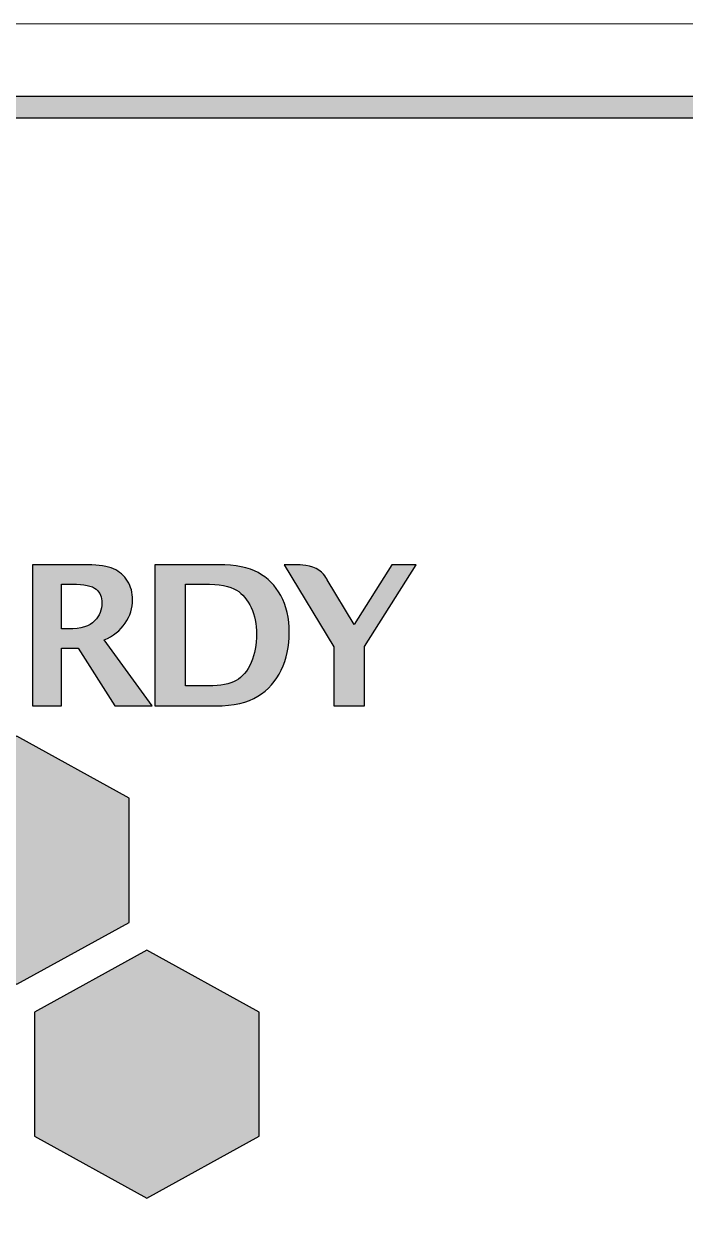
# Model space of a CAD drawing. Header units: millimetres. Extents: x -406921 to -172782, y -22195 to 7119.
# Drawn here: x -179904 to -179858.4, y -14478.4 to -14396.1 of the extents above; entities that cross this region are included whole.
import ezdxf

# ---------------------------------------------------------------- set-up
doc = ezdxf.new("R2010")
doc.units = ezdxf.units.MM
doc.header["$MEASUREMENT"] = 0
doc.layers.get('0').update_dxf_attribs({"lineweight": 25})

msp = doc.modelspace()

# ---------------------------------------------------------------- hatches: boundary and pattern name
h = msp.add_hatch(color=256)
h.paths.add_polyline_path([(-180014.453, -14609.572), (-179277.453, -14609.572), (-179277.453, -14402.572), (-180014.453, -14402.572)], flags=16)
h.paths.add_polyline_path([(-180015.953, -14611.072), (-179275.953, -14611.072), (-179275.953, -14401.072), (-180015.953, -14401.072)])
h = msp.add_hatch(color=256)
edge = h.paths.add_edge_path()
edge.add_spline(control_points=[(-179948.453, -14419.339), (-179948.453, -14419.339), (-179940.708, -14415.072), (-179940.708, -14415.072)], knot_values=[0.833333, 0.833333, 0.833333, 0.833333, 1, 1, 1, 1], degree=3, periodic=0)
edge.add_spline(control_points=[(-179940.708, -14415.072), (-179940.708, -14415.072), (-179932.974, -14419.339), (-179932.974, -14419.339), (-179932.974, -14419.339), (-179932.974, -14419.339), (-179932.974, -14427.883), (-179932.974, -14427.883), (-179932.974, -14427.883), (-179932.974, -14427.883), (-179940.708, -14432.16), (-179940.708, -14432.16), (-179940.708, -14432.16), (-179940.708, -14432.16), (-179948.442, -14427.883), (-179948.442, -14427.883), (-179948.442, -14427.883), (-179948.442, -14427.883), (-179948.453, -14419.339), (-179948.453, -14419.339)], knot_values=[0, 0, 0, 0, 0.166667, 0.166667, 0.166667, 0.166667, 0.333333, 0.333333, 0.333333, 0.333333, 0.5, 0.5, 0.5, 0.5, 0.666667, 0.666667, 0.666667, 0.666667, 0.833333, 0.833333, 0.833333, 0.833333], degree=3, periodic=0)
edge = h.paths.add_edge_path()
edge.add_spline(control_points=[(-179956.953, -14434.378), (-179956.953, -14434.378), (-179949.214, -14430.111), (-179949.214, -14430.111)], knot_values=[0.833333, 0.833333, 0.833333, 0.833333, 1, 1, 1, 1], degree=3, periodic=0)
edge.add_spline(control_points=[(-179949.214, -14430.111), (-179949.214, -14430.111), (-179941.474, -14434.378), (-179941.474, -14434.378), (-179941.474, -14434.378), (-179941.474, -14434.378), (-179941.474, -14442.921), (-179941.474, -14442.921), (-179941.474, -14442.921), (-179941.474, -14442.921), (-179949.214, -14447.198), (-179949.214, -14447.198), (-179949.214, -14447.198), (-179949.214, -14447.198), (-179956.953, -14442.921), (-179956.953, -14442.921), (-179956.953, -14442.921), (-179956.953, -14442.921), (-179956.953, -14434.378), (-179956.953, -14434.378)], knot_values=[0, 0, 0, 0, 0.166667, 0.166667, 0.166667, 0.166667, 0.333333, 0.333333, 0.333333, 0.333333, 0.5, 0.5, 0.5, 0.5, 0.666667, 0.666667, 0.666667, 0.666667, 0.833333, 0.833333, 0.833333, 0.833333], degree=3, periodic=0)
edge = h.paths.add_edge_path()
edge.add_spline(control_points=[(-179947.924, -14449.129), (-179947.924, -14449.129), (-179940.18, -14444.852), (-179940.18, -14444.852)], knot_values=[0.833333, 0.833333, 0.833333, 0.833333, 1, 1, 1, 1], degree=3, periodic=0)
edge.add_spline(control_points=[(-179940.18, -14444.852), (-179940.18, -14444.852), (-179932.445, -14449.118), (-179932.445, -14449.118), (-179932.445, -14449.118), (-179932.445, -14449.118), (-179932.445, -14457.672), (-179932.445, -14457.672), (-179932.445, -14457.672), (-179932.445, -14457.672), (-179940.18, -14461.939), (-179940.18, -14461.939), (-179940.18, -14461.939), (-179940.18, -14461.939), (-179947.914, -14457.672), (-179947.914, -14457.672), (-179947.914, -14457.672), (-179947.914, -14457.672), (-179947.924, -14449.129), (-179947.924, -14449.129)], knot_values=[0, 0, 0, 0, 0.166667, 0.166667, 0.166667, 0.166667, 0.333333, 0.333333, 0.333333, 0.333333, 0.5, 0.5, 0.5, 0.5, 0.666667, 0.666667, 0.666667, 0.666667, 0.833333, 0.833333, 0.833333, 0.833333], degree=3, periodic=0)
edge = h.paths.add_edge_path()
edge.add_spline(control_points=[(-179912.191, -14449.426), (-179912.191, -14449.426), (-179912.191, -14457.969), (-179912.191, -14457.969), (-179912.191, -14457.969), (-179912.191, -14457.969), (-179904.447, -14462.236), (-179904.447, -14462.236), (-179904.447, -14462.236), (-179904.447, -14462.236), (-179896.712, -14457.969), (-179896.712, -14457.969), (-179896.712, -14457.969), (-179896.712, -14457.969), (-179896.712, -14449.416), (-179896.712, -14449.416), (-179896.712, -14449.416), (-179896.712, -14449.416), (-179904.447, -14445.149), (-179904.447, -14445.149)], knot_values=[-0.833332, -0.833332, -0.833332, -0.833332, -0.666667, -0.666667, -0.666667, -0.666667, -0.5, -0.5, -0.5, -0.5, -0.333333, -0.333333, -0.333333, -0.333333, -0.166667, -0.166667, -0.166667, -0.166667, 0, 0, 0, 0], degree=3, periodic=0)
edge.add_spline(control_points=[(-179904.447, -14445.149), (-179904.447, -14445.149), (-179912.191, -14449.426), (-179912.191, -14449.426), (-179912.191, -14449.426), (-179912.191, -14449.426), (-179912.191, -14449.426), (-179912.191, -14449.426)], knot_values=[-1, -1, -1, -1, -0.833333, -0.833333, -0.833333, -0.833333, -0.833332, -0.833332, -0.833332, -0.833332], degree=3, periodic=0)
edge = h.paths.add_edge_path()
edge.add_spline(control_points=[(-179930.068, -14449.426), (-179930.068, -14449.426), (-179930.068, -14457.969), (-179930.068, -14457.969), (-179930.068, -14457.969), (-179930.068, -14457.969), (-179922.334, -14462.236), (-179922.334, -14462.236), (-179922.334, -14462.236), (-179922.334, -14462.236), (-179914.589, -14457.969), (-179914.589, -14457.969), (-179914.589, -14457.969), (-179914.589, -14457.969), (-179914.589, -14449.416), (-179914.589, -14449.416), (-179914.589, -14449.416), (-179914.589, -14449.416), (-179922.334, -14445.149), (-179922.334, -14445.149)], knot_values=[-0.833332, -0.833332, -0.833332, -0.833332, -0.666667, -0.666667, -0.666667, -0.666667, -0.5, -0.5, -0.5, -0.5, -0.333333, -0.333333, -0.333333, -0.333333, -0.166667, -0.166667, -0.166667, -0.166667, 0, 0, 0, 0], degree=3, periodic=0)
edge.add_spline(control_points=[(-179922.334, -14445.149), (-179922.334, -14445.149), (-179930.068, -14449.426), (-179930.068, -14449.426), (-179930.068, -14449.426), (-179930.068, -14449.426), (-179930.068, -14449.426), (-179930.068, -14449.426)], knot_values=[-1, -1, -1, -1, -0.833333, -0.833333, -0.833333, -0.833333, -0.833332, -0.833332, -0.833332, -0.833332], degree=3, periodic=0)
edge = h.paths.add_edge_path()
edge.add_spline(control_points=[(-179921.088, -14464.267), (-179921.088, -14464.267), (-179913.344, -14459.985), (-179913.344, -14459.985)], knot_values=[0.833333, 0.833333, 0.833333, 0.833333, 1, 1, 1, 1], degree=3, periodic=0)
edge.add_spline(control_points=[(-179913.344, -14459.985), (-179913.344, -14459.985), (-179905.609, -14464.267), (-179905.609, -14464.267), (-179905.609, -14464.267), (-179905.609, -14464.267), (-179905.609, -14472.801), (-179905.609, -14472.801), (-179905.609, -14472.801), (-179905.609, -14472.801), (-179913.344, -14477.072), (-179913.344, -14477.072), (-179913.344, -14477.072), (-179913.344, -14477.072), (-179921.088, -14472.801), (-179921.088, -14472.801), (-179921.088, -14472.801), (-179921.088, -14472.801), (-179921.088, -14464.267), (-179921.088, -14464.267)], knot_values=[0, 0, 0, 0, 0.166667, 0.166667, 0.166667, 0.166667, 0.333333, 0.333333, 0.333333, 0.333333, 0.5, 0.5, 0.5, 0.5, 0.666667, 0.666667, 0.666667, 0.666667, 0.833333, 0.833333, 0.833333, 0.833333], degree=3, periodic=0)
edge = h.paths.add_edge_path()
edge.add_spline(control_points=[(-179903.243, -14464.168), (-179903.243, -14464.168), (-179903.243, -14472.702), (-179903.243, -14472.702), (-179903.243, -14472.702), (-179903.243, -14472.702), (-179895.498, -14476.973), (-179895.498, -14476.973), (-179895.498, -14476.973), (-179895.498, -14476.973), (-179887.764, -14472.702), (-179887.764, -14472.702), (-179887.764, -14472.702), (-179887.764, -14472.702), (-179887.764, -14464.168), (-179887.764, -14464.168), (-179887.764, -14464.168), (-179887.764, -14464.168), (-179895.498, -14459.886), (-179895.498, -14459.886)], knot_values=[-0.833332, -0.833332, -0.833332, -0.833332, -0.666667, -0.666667, -0.666667, -0.666667, -0.5, -0.5, -0.5, -0.5, -0.333333, -0.333333, -0.333333, -0.333333, -0.166667, -0.166667, -0.166667, -0.166667, 0, 0, 0, 0], degree=3, periodic=0)
edge.add_spline(control_points=[(-179895.498, -14459.886), (-179895.498, -14459.886), (-179903.243, -14464.168), (-179903.243, -14464.168), (-179903.243, -14464.168), (-179903.243, -14464.168), (-179903.243, -14464.168), (-179903.243, -14464.168)], knot_values=[-1, -1, -1, -1, -0.833333, -0.833333, -0.833333, -0.833333, -0.833332, -0.833332, -0.833332, -0.833332], degree=3, periodic=0)
h = msp.add_hatch(color=256)
edge = h.paths.add_edge_path(flags=16)
edge.add_spline(control_points=[(-179901.387, -14437.748), (-179901.387, -14437.748), (-179901.387, -14434.666), (-179901.387, -14434.666)], knot_values=[-1, -1, -1, -1, -0.857143, -0.857143, -0.857143, -0.857143], degree=3, periodic=0)
edge.add_spline(control_points=[(-179901.387, -14434.666), (-179901.387, -14434.666), (-179900.65, -14434.666), (-179900.65, -14434.666), (-179900.65, -14434.666), (-179899.82, -14434.666), (-179899.269, -14434.784), (-179898.998, -14435.018), (-179898.998, -14435.018), (-179898.727, -14435.252), (-179898.591, -14435.569), (-179898.591, -14435.967), (-179898.591, -14435.967), (-179898.591, -14436.427), (-179898.761, -14436.838), (-179899.096, -14437.202), (-179899.096, -14437.202), (-179899.432, -14437.566), (-179900.035, -14437.748), (-179900.903, -14437.748), (-179900.903, -14437.748), (-179900.903, -14437.748), (-179901.387, -14437.748), (-179901.387, -14437.748)], knot_values=[-0.857143, -0.857143, -0.857143, -0.857143, -0.714286, -0.714286, -0.714286, -0.714286, -0.571429, -0.571429, -0.571429, -0.571429, -0.428571, -0.428571, -0.428571, -0.428571, -0.285714, -0.285714, -0.285714, -0.285714, -0.142857, -0.142857, -0.142857, -0.142857, 0, 0, 0, 0], degree=3, periodic=0)
edge = h.paths.add_edge_path()
edge.add_spline(control_points=[(-179903.375, -14443.059), (-179903.375, -14443.059), (-179901.387, -14443.059), (-179901.387, -14443.059), (-179901.387, -14443.059), (-179901.387, -14443.059), (-179901.387, -14443.059), (-179901.387, -14443.059)], knot_values=[-1, -1, -1, -1, -0.923077, -0.923077, -0.923077, -0.923077, -0.923077, -0.923077, -0.923077, -0.923077], degree=3, periodic=0)
edge.add_spline(control_points=[(-179901.387, -14443.059), (-179901.387, -14443.059), (-179901.387, -14439.078), (-179901.387, -14439.078), (-179901.387, -14439.078), (-179901.387, -14439.078), (-179900.238, -14439.078), (-179900.238, -14439.078), (-179900.238, -14439.078), (-179900.238, -14439.078), (-179897.704, -14443.059), (-179897.704, -14443.059), (-179897.704, -14443.059), (-179897.704, -14443.059), (-179895.132, -14443.059), (-179895.132, -14443.059), (-179895.132, -14443.059), (-179895.132, -14443.059), (-179898.449, -14438.514), (-179898.449, -14438.514), (-179898.449, -14438.514), (-179897.823, -14438.248), (-179897.339, -14437.861), (-179896.995, -14437.356), (-179896.995, -14437.356), (-179896.653, -14436.851), (-179896.48, -14436.313), (-179896.48, -14435.745), (-179896.48, -14435.745), (-179896.48, -14435.268), (-179896.598, -14434.84), (-179896.833, -14434.461), (-179896.833, -14434.461), (-179897.069, -14434.083), (-179897.391, -14433.8), (-179897.797, -14433.614), (-179897.797, -14433.614), (-179898.204, -14433.428), (-179898.796, -14433.336), (-179899.575, -14433.336), (-179899.575, -14433.336), (-179899.575, -14433.336), (-179903.375, -14433.336), (-179903.375, -14433.336), (-179903.375, -14433.336), (-179903.375, -14433.336), (-179903.375, -14443.059), (-179903.375, -14443.059)], knot_values=[-0.923077, -0.923077, -0.923077, -0.923077, -0.846154, -0.846154, -0.846154, -0.846154, -0.769231, -0.769231, -0.769231, -0.769231, -0.692308, -0.692308, -0.692308, -0.692308, -0.615385, -0.615385, -0.615385, -0.615385, -0.538462, -0.538462, -0.538462, -0.538462, -0.461538, -0.461538, -0.461538, -0.461538, -0.384615, -0.384615, -0.384615, -0.384615, -0.307692, -0.307692, -0.307692, -0.307692, -0.230769, -0.230769, -0.230769, -0.230769, -0.153846, -0.153846, -0.153846, -0.153846, -0.076923, -0.076923, -0.076923, -0.076923, 0, 0, 0, 0], degree=3, periodic=0)
h = msp.add_hatch(color=256)
edge = h.paths.add_edge_path(flags=16)
edge.add_spline(control_points=[(-179892.829, -14441.682), (-179892.829, -14441.682), (-179892.829, -14434.666), (-179892.829, -14434.666)], knot_values=[-1, -1, -1, -1, -0.888889, -0.888889, -0.888889, -0.888889], degree=3, periodic=0)
edge.add_spline(control_points=[(-179892.829, -14434.666), (-179892.829, -14434.666), (-179891.551, -14434.666), (-179891.551, -14434.666), (-179891.551, -14434.666), (-179890.51, -14434.666), (-179889.771, -14434.803), (-179889.334, -14435.077), (-179889.334, -14435.077), (-179888.897, -14435.351), (-179888.554, -14435.753), (-179888.307, -14436.284), (-179888.307, -14436.284), (-179888.058, -14436.814), (-179887.935, -14437.423), (-179887.935, -14438.111), (-179887.935, -14438.111), (-179887.935, -14438.83), (-179888.063, -14439.482), (-179888.317, -14440.067), (-179888.317, -14440.067), (-179888.571, -14440.652), (-179888.917, -14441.068), (-179889.355, -14441.313), (-179889.355, -14441.313), (-179889.792, -14441.559), (-179890.424, -14441.682), (-179891.248, -14441.682), (-179891.248, -14441.682), (-179891.248, -14441.682), (-179892.829, -14441.682), (-179892.829, -14441.682)], knot_values=[-0.888889, -0.888889, -0.888889, -0.888889, -0.777778, -0.777778, -0.777778, -0.777778, -0.666667, -0.666667, -0.666667, -0.666667, -0.555556, -0.555556, -0.555556, -0.555556, -0.444444, -0.444444, -0.444444, -0.444444, -0.333333, -0.333333, -0.333333, -0.333333, -0.222222, -0.222222, -0.222222, -0.222222, -0.111111, -0.111111, -0.111111, -0.111111, 0, 0, 0, 0], degree=3, periodic=0)
edge = h.paths.add_edge_path()
edge.add_spline(control_points=[(-179894.94, -14443.059), (-179894.94, -14443.059), (-179890.75, -14443.059), (-179890.75, -14443.059)], knot_values=[-1, -1, -1, -1, -0.888889, -0.888889, -0.888889, -0.888889], degree=3, periodic=0)
edge.add_spline(control_points=[(-179890.75, -14443.059), (-179890.75, -14443.059), (-179890.75, -14443.059), (-179890.75, -14443.059), (-179890.75, -14443.059), (-179889.524, -14443.059), (-179888.557, -14442.838), (-179887.852, -14442.395), (-179887.852, -14442.395), (-179887.147, -14441.953), (-179886.61, -14441.351), (-179886.242, -14440.588), (-179886.242, -14440.588), (-179885.874, -14439.827), (-179885.689, -14438.961), (-179885.689, -14437.993), (-179885.689, -14437.993), (-179885.689, -14437.004), (-179885.883, -14436.159), (-179886.27, -14435.461), (-179886.27, -14435.461), (-179886.656, -14434.762), (-179887.176, -14434.233), (-179887.83, -14433.874), (-179887.83, -14433.874), (-179888.481, -14433.515), (-179889.394, -14433.336), (-179890.565, -14433.336), (-179890.565, -14433.336), (-179890.565, -14433.336), (-179894.94, -14433.336), (-179894.94, -14433.336), (-179894.94, -14433.336), (-179894.94, -14433.336), (-179894.94, -14443.059), (-179894.94, -14443.059)], knot_values=[-0.888889, -0.888889, -0.888889, -0.888889, -0.888889, -0.888889, -0.888889, -0.888889, -0.777778, -0.777778, -0.777778, -0.777778, -0.666667, -0.666667, -0.666667, -0.666667, -0.555556, -0.555556, -0.555556, -0.555556, -0.444444, -0.444444, -0.444444, -0.444444, -0.333333, -0.333333, -0.333333, -0.333333, -0.222222, -0.222222, -0.222222, -0.222222, -0.111111, -0.111111, -0.111111, -0.111111, 0, 0, 0, 0], degree=3, periodic=0)
h = msp.add_hatch(color=256)
edge = h.paths.add_edge_path()
edge.add_spline(control_points=[(-179882.616, -14443.059), (-179882.616, -14443.059), (-179880.505, -14443.059), (-179880.505, -14443.059)], knot_values=[-1, -1, -1, -1, -0.909091, -0.909091, -0.909091, -0.909091], degree=3, periodic=0)
edge.add_spline(control_points=[(-179880.505, -14443.059), (-179880.505, -14443.059), (-179880.505, -14438.973), (-179880.505, -14438.973), (-179880.505, -14438.973), (-179880.505, -14438.973), (-179876.953, -14433.336), (-179876.953, -14433.336), (-179876.953, -14433.336), (-179876.953, -14433.336), (-179878.631, -14433.336), (-179878.631, -14433.336), (-179878.631, -14433.336), (-179878.631, -14433.336), (-179881.217, -14437.439), (-179881.217, -14437.439), (-179881.217, -14437.439), (-179881.217, -14437.439), (-179883.068, -14434.379), (-179883.068, -14434.379), (-179883.068, -14434.379), (-179883.068, -14434.379), (-179883.258, -14433.886), (-179883.844, -14433.594), (-179883.844, -14433.594), (-179884.43, -14433.303), (-179885.222, -14433.336), (-179885.222, -14433.336), (-179885.222, -14433.336), (-179885.222, -14433.336), (-179886.034, -14433.336), (-179886.034, -14433.336), (-179886.034, -14433.336), (-179886.034, -14433.336), (-179882.616, -14438.985), (-179882.616, -14438.985), (-179882.616, -14438.985), (-179882.616, -14438.985), (-179882.616, -14443.059), (-179882.616, -14443.059)], knot_values=[-0.909091, -0.909091, -0.909091, -0.909091, -0.818182, -0.818182, -0.818182, -0.818182, -0.727273, -0.727273, -0.727273, -0.727273, -0.636364, -0.636364, -0.636364, -0.636364, -0.545455, -0.545455, -0.545455, -0.545455, -0.454545, -0.454545, -0.454545, -0.454545, -0.363636, -0.363636, -0.363636, -0.363636, -0.272727, -0.272727, -0.272727, -0.272727, -0.181818, -0.181818, -0.181818, -0.181818, -0.090909, -0.090909, -0.090909, -0.090909, 0, 0, 0, 0], degree=3, periodic=0)

# ---------------------------------------------------------------- linework, layer by layer
at = {"lineweight": 5}
msp.add_lwpolyline([(-180020.953, -14616.072), (-179270.953, -14616.072), (-179270.953, -14396.072), (-180020.953, -14396.072), (-180020.953, -14616.072)], close=True, dxfattribs=at)
for points in [[(-180015.953, -14611.072), (-179275.953, -14611.072), (-179275.953, -14401.072), (-180015.953, -14401.072)], [(-180014.453, -14609.572), (-179277.453, -14609.572), (-179277.453, -14402.572), (-180014.453, -14402.572)]]:
    msp.add_lwpolyline(points, close=True)
for points, knots in [([(-179903.375, -14443.059), (-179903.375, -14443.059), (-179903.375, -14433.336), (-179903.375, -14433.336), (-179903.375, -14433.336), (-179903.375, -14433.336), (-179899.575, -14433.336), (-179899.575, -14433.336), (-179899.575, -14433.336), (-179898.796, -14433.336), (-179898.204, -14433.428), (-179897.797, -14433.614), (-179897.797, -14433.614), (-179897.391, -14433.8), (-179897.069, -14434.083), (-179896.833, -14434.461), (-179896.833, -14434.461), (-179896.598, -14434.84), (-179896.48, -14435.268), (-179896.48, -14435.745), (-179896.48, -14435.745), (-179896.48, -14436.313), (-179896.653, -14436.851), (-179896.995, -14437.356), (-179896.995, -14437.356), (-179897.339, -14437.861), (-179897.823, -14438.248), (-179898.449, -14438.514), (-179898.449, -14438.514), (-179898.449, -14438.514), (-179895.132, -14443.059), (-179895.132, -14443.059), (-179895.132, -14443.059), (-179895.132, -14443.059), (-179897.704, -14443.059), (-179897.704, -14443.059), (-179897.704, -14443.059), (-179897.704, -14443.059), (-179900.238, -14439.078), (-179900.238, -14439.078), (-179900.238, -14439.078), (-179900.238, -14439.078), (-179901.387, -14439.078), (-179901.387, -14439.078), (-179901.387, -14439.078), (-179901.387, -14439.078), (-179901.387, -14443.059), (-179901.387, -14443.059), (-179901.387, -14443.059), (-179901.387, -14443.059), (-179903.375, -14443.059), (-179903.375, -14443.059)], [0, 0, 0, 0, 0.076923, 0.076923, 0.076923, 0.076923, 0.153846, 0.153846, 0.153846, 0.153846, 0.230769, 0.230769, 0.230769, 0.230769, 0.307692, 0.307692, 0.307692, 0.307692, 0.384615, 0.384615, 0.384615, 0.384615, 0.461538, 0.461538, 0.461538, 0.461538, 0.538462, 0.538462, 0.538462, 0.538462, 0.615385, 0.615385, 0.615385, 0.615385, 0.692308, 0.692308, 0.692308, 0.692308, 0.769231, 0.769231, 0.769231, 0.769231, 0.846154, 0.846154, 0.846154, 0.846154, 0.923077, 0.923077, 0.923077, 0.923077, 1, 1, 1, 1]), ([(-179894.94, -14443.059), (-179894.94, -14443.059), (-179894.94, -14433.336), (-179894.94, -14433.336), (-179894.94, -14433.336), (-179894.94, -14433.336), (-179890.565, -14433.336), (-179890.565, -14433.336), (-179890.565, -14433.336), (-179889.394, -14433.336), (-179888.481, -14433.515), (-179887.83, -14433.874), (-179887.83, -14433.874), (-179887.176, -14434.233), (-179886.656, -14434.762), (-179886.27, -14435.461), (-179886.27, -14435.461), (-179885.883, -14436.159), (-179885.689, -14437.004), (-179885.689, -14437.993), (-179885.689, -14437.993), (-179885.689, -14438.961), (-179885.874, -14439.827), (-179886.242, -14440.588), (-179886.242, -14440.588), (-179886.61, -14441.351), (-179887.147, -14441.953), (-179887.852, -14442.395), (-179887.852, -14442.395), (-179888.557, -14442.838), (-179889.524, -14443.059), (-179890.75, -14443.059), (-179890.75, -14443.059), (-179890.75, -14443.059), (-179894.94, -14443.059), (-179894.94, -14443.059)], [0, 0, 0, 0, 0.111111, 0.111111, 0.111111, 0.111111, 0.222222, 0.222222, 0.222222, 0.222222, 0.333333, 0.333333, 0.333333, 0.333333, 0.444444, 0.444444, 0.444444, 0.444444, 0.555556, 0.555556, 0.555556, 0.555556, 0.666667, 0.666667, 0.666667, 0.666667, 0.777778, 0.777778, 0.777778, 0.777778, 0.888889, 0.888889, 0.888889, 0.888889, 1, 1, 1, 1]), ([(-179882.616, -14443.059), (-179882.616, -14443.059), (-179882.616, -14438.985), (-179882.616, -14438.985), (-179882.616, -14438.985), (-179882.616, -14438.985), (-179886.034, -14433.336), (-179886.034, -14433.336), (-179886.034, -14433.336), (-179886.034, -14433.336), (-179885.222, -14433.336), (-179885.222, -14433.336), (-179885.222, -14433.336), (-179885.222, -14433.336), (-179884.43, -14433.303), (-179883.844, -14433.594), (-179883.844, -14433.594), (-179883.258, -14433.886), (-179883.068, -14434.379), (-179883.068, -14434.379), (-179883.068, -14434.379), (-179883.068, -14434.379), (-179881.217, -14437.439), (-179881.217, -14437.439), (-179881.217, -14437.439), (-179881.217, -14437.439), (-179878.631, -14433.336), (-179878.631, -14433.336), (-179878.631, -14433.336), (-179878.631, -14433.336), (-179876.953, -14433.336), (-179876.953, -14433.336), (-179876.953, -14433.336), (-179876.953, -14433.336), (-179880.505, -14438.973), (-179880.505, -14438.973), (-179880.505, -14438.973), (-179880.505, -14438.973), (-179880.505, -14443.059), (-179880.505, -14443.059), (-179880.505, -14443.059), (-179880.505, -14443.059), (-179882.616, -14443.059), (-179882.616, -14443.059)], [0, 0, 0, 0, 0.090909, 0.090909, 0.090909, 0.090909, 0.181818, 0.181818, 0.181818, 0.181818, 0.272727, 0.272727, 0.272727, 0.272727, 0.363636, 0.363636, 0.363636, 0.363636, 0.454545, 0.454545, 0.454545, 0.454545, 0.545455, 0.545455, 0.545455, 0.545455, 0.636364, 0.636364, 0.636364, 0.636364, 0.727273, 0.727273, 0.727273, 0.727273, 0.818182, 0.818182, 0.818182, 0.818182, 0.909091, 0.909091, 0.909091, 0.909091, 1, 1, 1, 1]), ([(-179901.387, -14437.748), (-179901.387, -14437.748), (-179900.903, -14437.748), (-179900.903, -14437.748), (-179900.903, -14437.748), (-179900.035, -14437.748), (-179899.432, -14437.566), (-179899.096, -14437.202), (-179899.096, -14437.202), (-179898.761, -14436.838), (-179898.591, -14436.427), (-179898.591, -14435.967), (-179898.591, -14435.967), (-179898.591, -14435.569), (-179898.727, -14435.252), (-179898.998, -14435.018), (-179898.998, -14435.018), (-179899.269, -14434.784), (-179899.82, -14434.666), (-179900.65, -14434.666), (-179900.65, -14434.666), (-179900.65, -14434.666), (-179901.387, -14434.666), (-179901.387, -14434.666), (-179901.387, -14434.666), (-179901.387, -14434.666), (-179901.387, -14437.748), (-179901.387, -14437.748)], [0, 0, 0, 0, 0.142857, 0.142857, 0.142857, 0.142857, 0.285714, 0.285714, 0.285714, 0.285714, 0.428571, 0.428571, 0.428571, 0.428571, 0.571429, 0.571429, 0.571429, 0.571429, 0.714286, 0.714286, 0.714286, 0.714286, 0.857143, 0.857143, 0.857143, 0.857143, 1, 1, 1, 1]), ([(-179892.829, -14441.682), (-179892.829, -14441.682), (-179891.248, -14441.682), (-179891.248, -14441.682), (-179891.248, -14441.682), (-179890.424, -14441.682), (-179889.792, -14441.559), (-179889.355, -14441.313), (-179889.355, -14441.313), (-179888.917, -14441.068), (-179888.571, -14440.652), (-179888.317, -14440.067), (-179888.317, -14440.067), (-179888.063, -14439.482), (-179887.935, -14438.83), (-179887.935, -14438.111), (-179887.935, -14438.111), (-179887.935, -14437.423), (-179888.058, -14436.814), (-179888.307, -14436.284), (-179888.307, -14436.284), (-179888.554, -14435.753), (-179888.897, -14435.351), (-179889.334, -14435.077), (-179889.334, -14435.077), (-179889.771, -14434.803), (-179890.51, -14434.666), (-179891.551, -14434.666), (-179891.551, -14434.666), (-179891.551, -14434.666), (-179892.829, -14434.666), (-179892.829, -14434.666), (-179892.829, -14434.666), (-179892.829, -14434.666), (-179892.829, -14441.682), (-179892.829, -14441.682)], [0, 0, 0, 0, 0.111111, 0.111111, 0.111111, 0.111111, 0.222222, 0.222222, 0.222222, 0.222222, 0.333333, 0.333333, 0.333333, 0.333333, 0.444444, 0.444444, 0.444444, 0.444444, 0.555556, 0.555556, 0.555556, 0.555556, 0.666667, 0.666667, 0.666667, 0.666667, 0.777778, 0.777778, 0.777778, 0.777778, 0.888889, 0.888889, 0.888889, 0.888889, 1, 1, 1, 1]), ([(-179904.447, -14445.149), (-179904.447, -14445.149), (-179896.712, -14449.416), (-179896.712, -14449.416), (-179896.712, -14449.416), (-179896.712, -14449.416), (-179896.712, -14457.969), (-179896.712, -14457.969), (-179896.712, -14457.969), (-179896.712, -14457.969), (-179904.447, -14462.236), (-179904.447, -14462.236), (-179904.447, -14462.236), (-179904.447, -14462.236), (-179912.191, -14457.969), (-179912.191, -14457.969), (-179912.191, -14457.969), (-179912.191, -14457.969), (-179912.191, -14449.426), (-179912.191, -14449.426), (-179912.191, -14449.426), (-179912.191, -14449.426), (-179904.447, -14445.149), (-179904.447, -14445.149)], [0, 0, 0, 0, 0.166667, 0.166667, 0.166667, 0.166667, 0.333333, 0.333333, 0.333333, 0.333333, 0.5, 0.5, 0.5, 0.5, 0.666667, 0.666667, 0.666667, 0.666667, 0.833333, 0.833333, 0.833333, 0.833333, 1, 1, 1, 1]), ([(-179895.498, -14459.886), (-179895.498, -14459.886), (-179887.764, -14464.168), (-179887.764, -14464.168), (-179887.764, -14464.168), (-179887.764, -14464.168), (-179887.764, -14472.702), (-179887.764, -14472.702), (-179887.764, -14472.702), (-179887.764, -14472.702), (-179895.498, -14476.973), (-179895.498, -14476.973), (-179895.498, -14476.973), (-179895.498, -14476.973), (-179903.243, -14472.702), (-179903.243, -14472.702), (-179903.243, -14472.702), (-179903.243, -14472.702), (-179903.243, -14464.168), (-179903.243, -14464.168), (-179903.243, -14464.168), (-179903.243, -14464.168), (-179895.498, -14459.886), (-179895.498, -14459.886)], [0, 0, 0, 0, 0.166667, 0.166667, 0.166667, 0.166667, 0.333333, 0.333333, 0.333333, 0.333333, 0.5, 0.5, 0.5, 0.5, 0.666667, 0.666667, 0.666667, 0.666667, 0.833333, 0.833333, 0.833333, 0.833333, 1, 1, 1, 1])]:
    msp.add_open_spline(points, degree=3, knots=knots)

doc.saveas('drawing.dxf')
